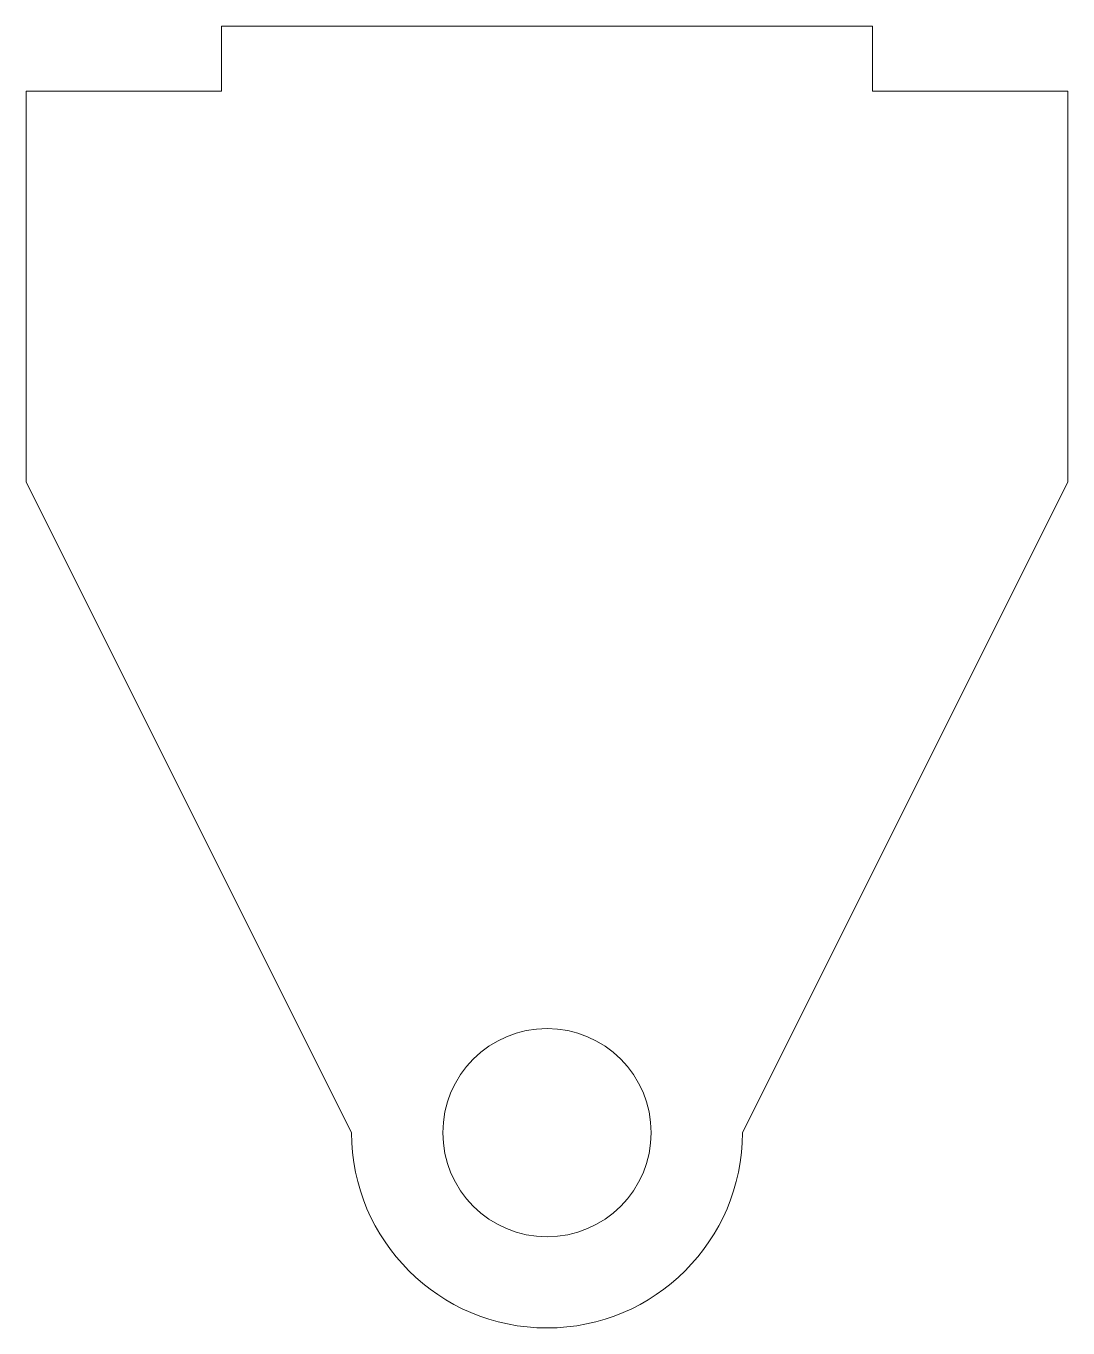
# Model space of a CAD drawing. Header units: millimetres. Extents: x -40 to 40, y -15 to 85.
import ezdxf

# ---------------------------------------------------------------- set-up
doc = ezdxf.new("R2010")
doc.units = ezdxf.units.MM

msp = doc.modelspace()

# ---------------------------------------------------------------- linework, layer by layer
at = {"color": 7, "linetype": 'Continuous', "lineweight": 15}
for p, q in [((-25, 80), (-25, 85)), ((-25, 85), (25, 85)), ((25, 85), (25, 80)), ((-40, 50), (-40, 80)), ((-40, 80), (-25, 80)), ((25, 80), (40, 80)), ((40, 80), (40, 50)), ((-15, 0), (-40, 50)), ((40, 50), (15, 0))]:
    msp.add_line(p, q, dxfattribs=at)
msp.add_circle((0, 0), 8, dxfattribs=at)
msp.add_arc((0, 0), 15, 180, 0, dxfattribs=at)

doc.saveas('drawing.dxf')
